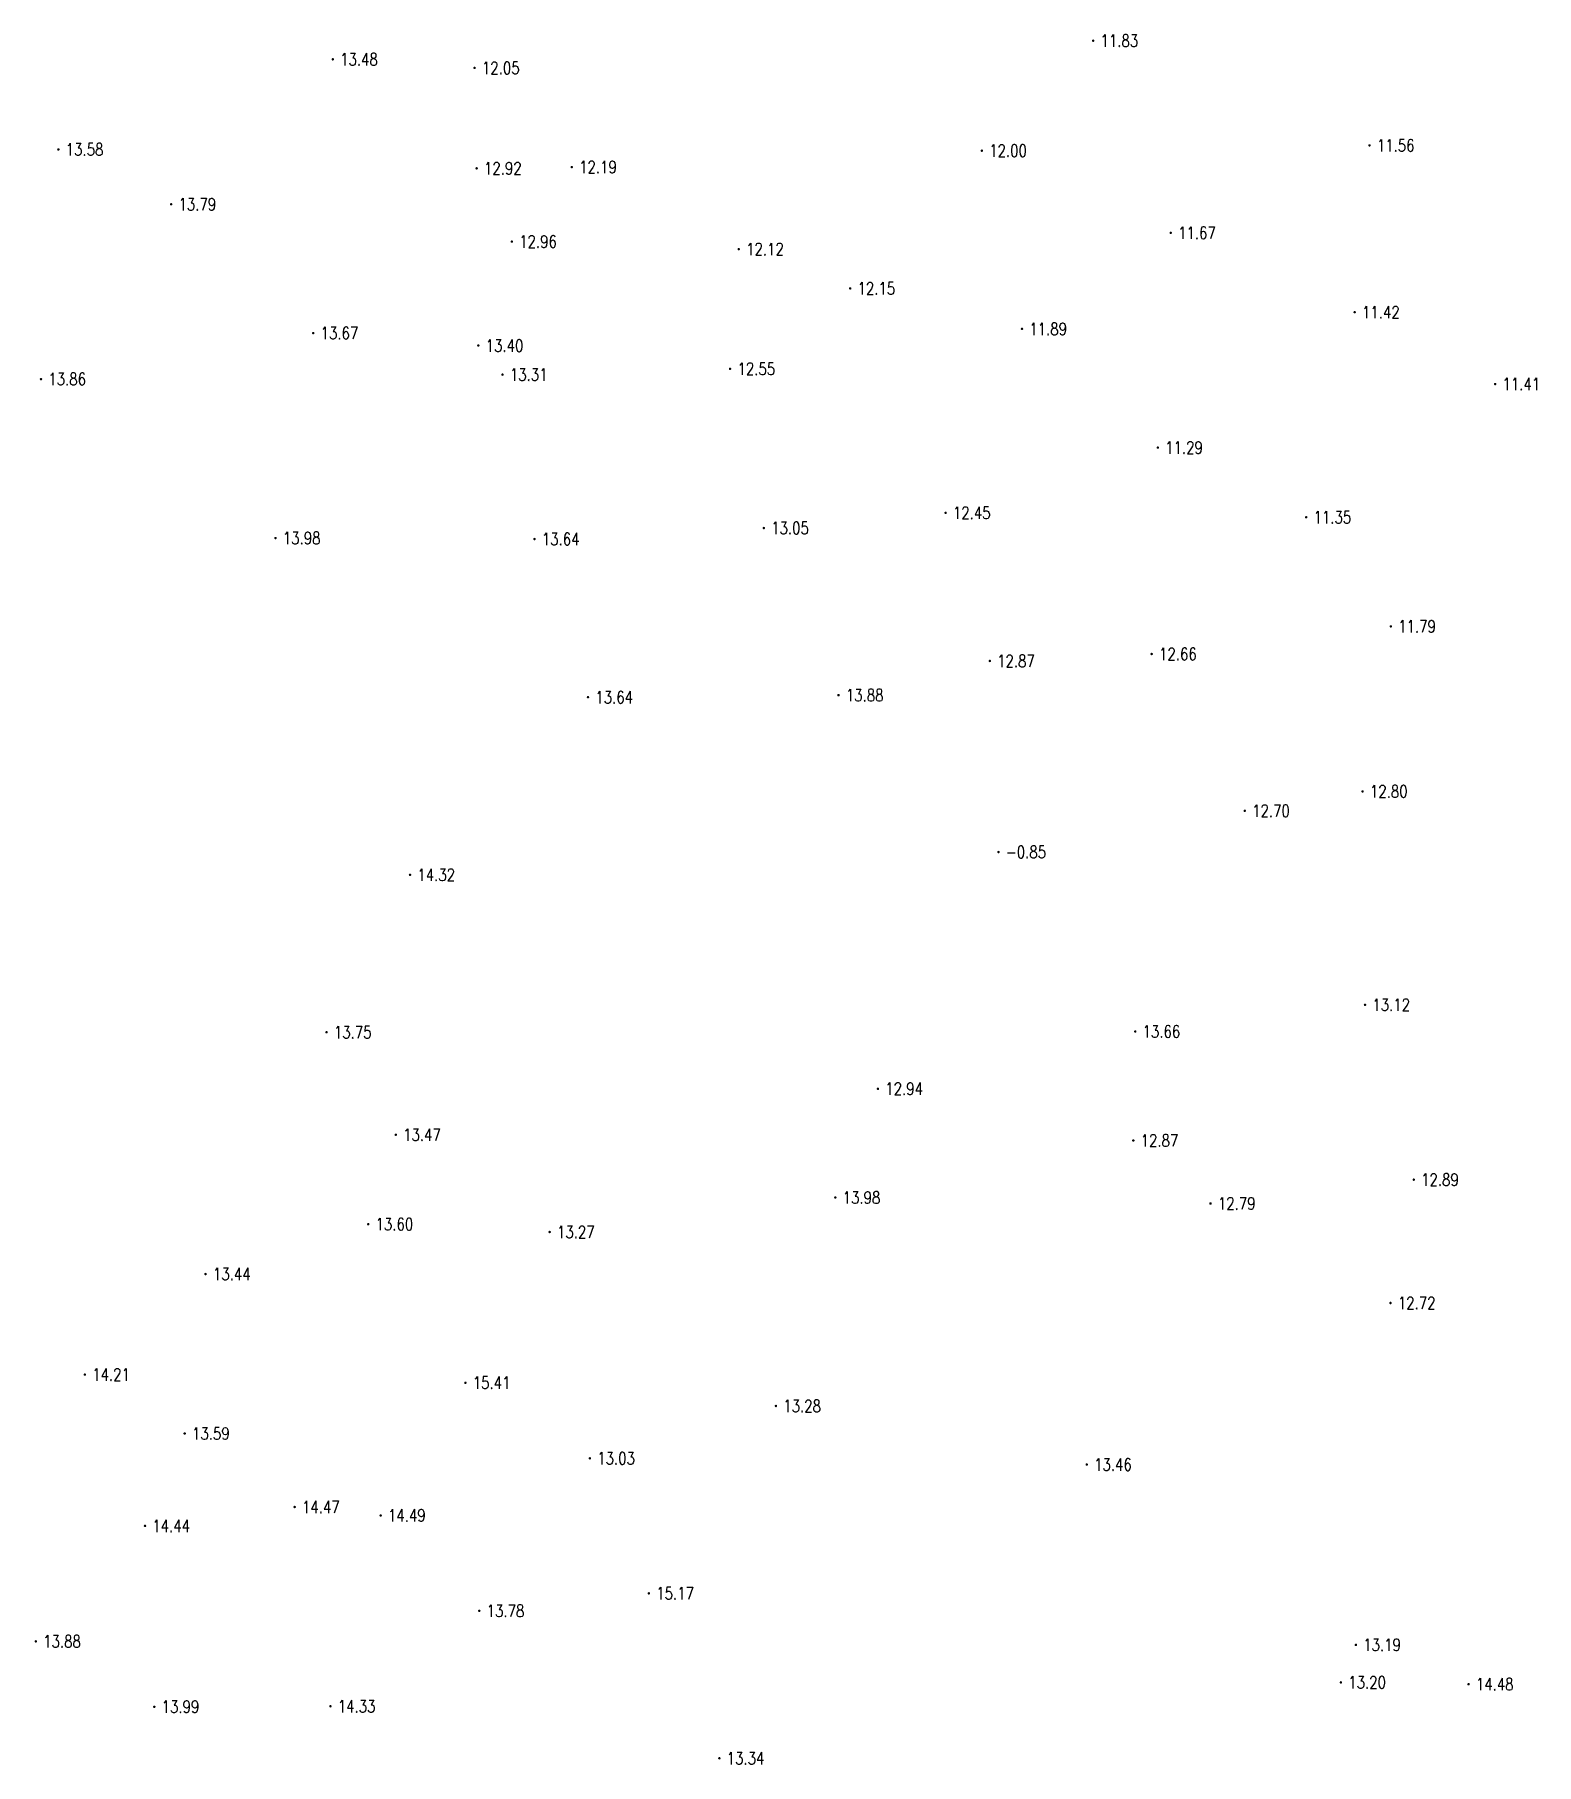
# Model space of a CAD drawing. Extents: x 476861 to 479475, y 2367369 to 2370541.
# Drawn here: x 478898.7 to 479021.6, y 2369642.5 to 2369784.1 of the extents above; entities that cross this region are included whole.
import ezdxf
from ezdxf.enums import TextEntityAlignment as Align

# ---------------------------------------------------------------- set-up
doc = ezdxf.new("R2010")
doc.units = 0
doc.header["$LTSCALE"] = 0.5
doc.layers.get('0').update_dxf_attribs({"linetype": 'CONTINUOUS'})
doc.layers.add('GCD', color=1, linetype='CONTINUOUS')
doc.styles.add('HZ', font='rs.shx', dxfattribs={"width": 0.8, "bigfont": 'hztxt.shx'})

# ---------------------------------------------------------------- blocks, each defined once
blk = doc.blocks.new('GC200')
at = {"linetype": 'Continuous', "const_width": 0.2, "flags": 128}
blk.add_lwpolyline([(-0.1, 0, 1), (0.1, 0, 1)], format="xyb", close=True, dxfattribs=at)

msp = doc.modelspace()

# ---------------------------------------------------------------- block references
at = {"layer": 'GCD', "linetype": 'Continuous'}
ref = msp.add_blockref('GC200', (478985.314, 2369783.561, 11.83), dxfattribs=dict(at, xscale=0.5, yscale=0.5, zscale=0.5))
ref.add_attrib('height', '11.83', dxfattribs={"linetype": 'Continuous', "height": 1, "style": 'HZ', "width": 0.8}).set_placement((478985.914, 2369783.561, 11.83), align=Align.MIDDLE_LEFT)
ref = msp.add_blockref('GC200', (478923.089, 2369782.038, 13.477), dxfattribs=dict(at, xscale=0.5, yscale=0.5, zscale=0.5))
ref.add_attrib('height', '13.48', dxfattribs={"linetype": 'Continuous', "height": 1, "style": 'HZ', "width": 0.8}).set_placement((478923.689, 2369782.038, 13.477), align=Align.MIDDLE_LEFT)
ref = msp.add_blockref('GC200', (478934.693, 2369781.334, 12.054), dxfattribs=dict(at, xscale=0.5, yscale=0.5, zscale=0.5))
ref.add_attrib('height', '12.05', dxfattribs={"linetype": 'Continuous', "height": 1, "style": 'HZ', "width": 0.8}).set_placement((478935.293, 2369781.334, 12.054), align=Align.MIDDLE_LEFT)
ref = msp.add_blockref('GC200', (479007.929, 2369774.991, 11.56), dxfattribs=dict(at, xscale=0.5, yscale=0.5, zscale=0.5))
ref.add_attrib('height', '11.56', dxfattribs={"linetype": 'Continuous', "height": 1, "style": 'HZ', "width": 0.8}).set_placement((479008.529, 2369774.991, 11.56), align=Align.MIDDLE_LEFT)
ref = msp.add_blockref('GC200', (478900.633, 2369774.667, 13.577), dxfattribs=dict(at, xscale=0.5, yscale=0.5, zscale=0.5))
ref.add_attrib('height', '13.58', dxfattribs={"linetype": 'Continuous', "height": 1, "style": 'HZ', "width": 0.8}).set_placement((478901.233, 2369774.667, 13.577), align=Align.MIDDLE_LEFT)
ref = msp.add_blockref('GC200', (478976.207, 2369774.564, 12.004), dxfattribs=dict(at, xscale=0.5, yscale=0.5, zscale=0.5))
ref.add_attrib('height', '12.00', dxfattribs={"linetype": 'Continuous', "height": 1, "style": 'HZ', "width": 0.8}).set_placement((478976.807, 2369774.564, 12.004), align=Align.MIDDLE_LEFT)
ref = msp.add_blockref('GC200', (478934.863, 2369773.12, 12.915), dxfattribs=dict(at, xscale=0.5, yscale=0.5, zscale=0.5))
ref.add_attrib('height', '12.92', dxfattribs={"linetype": 'Continuous', "height": 1, "style": 'HZ', "width": 0.8}).set_placement((478935.463, 2369773.12, 12.915), align=Align.MIDDLE_LEFT)
ref = msp.add_blockref('GC200', (478942.645, 2369773.222, 12.185), dxfattribs=dict(at, xscale=0.5, yscale=0.5, zscale=0.5))
ref.add_attrib('height', '12.19', dxfattribs={"linetype": 'Continuous', "height": 1, "style": 'HZ', "width": 0.8}).set_placement((478943.245, 2369773.222, 12.185), align=Align.MIDDLE_LEFT)
ref = msp.add_blockref('GC200', (478909.862, 2369770.18, 13.79), dxfattribs=dict(at, xscale=0.5, yscale=0.5, zscale=0.5))
ref.add_attrib('height', '13.79', dxfattribs={"linetype": 'Continuous', "height": 1, "style": 'HZ', "width": 0.8}).set_placement((478910.462, 2369770.18, 13.79), align=Align.MIDDLE_LEFT)
ref = msp.add_blockref('GC200', (478991.665, 2369767.842, 11.665), dxfattribs=dict(at, xscale=0.5, yscale=0.5, zscale=0.5))
ref.add_attrib('height', '11.67', dxfattribs={"linetype": 'Continuous', "height": 1, "style": 'HZ', "width": 0.8}).set_placement((478992.265, 2369767.842, 11.665), align=Align.MIDDLE_LEFT)
ref = msp.add_blockref('GC200', (478937.742, 2369767.128, 12.964), dxfattribs=dict(at, xscale=0.5, yscale=0.5, zscale=0.5))
ref.add_attrib('height', '12.96', dxfattribs={"linetype": 'Continuous', "height": 1, "style": 'HZ', "width": 0.8}).set_placement((478938.342, 2369767.128, 12.964), align=Align.MIDDLE_LEFT)
ref = msp.add_blockref('GC200', (478956.313, 2369766.506, 12.117), dxfattribs=dict(at, xscale=0.5, yscale=0.5, zscale=0.5))
ref.add_attrib('height', '12.12', dxfattribs={"linetype": 'Continuous', "height": 1, "style": 'HZ', "width": 0.8}).set_placement((478956.913, 2369766.506, 12.117), align=Align.MIDDLE_LEFT)
ref = msp.add_blockref('GC200', (478965.432, 2369763.293, 12.146), dxfattribs=dict(at, xscale=0.5, yscale=0.5, zscale=0.5))
ref.add_attrib('height', '12.15', dxfattribs={"linetype": 'Continuous', "height": 1, "style": 'HZ', "width": 0.8}).set_placement((478966.032, 2369763.293, 12.146), align=Align.MIDDLE_LEFT)
ref = msp.add_blockref('GC200', (479006.715, 2369761.347, 11.421), dxfattribs=dict(at, xscale=0.5, yscale=0.5, zscale=0.5))
ref.add_attrib('height', '11.42', dxfattribs={"linetype": 'Continuous', "height": 1, "style": 'HZ', "width": 0.8}).set_placement((479007.315, 2369761.347, 11.421), align=Align.MIDDLE_LEFT)
ref = msp.add_blockref('GC200', (478921.493, 2369759.642, 13.673), dxfattribs=dict(at, xscale=0.5, yscale=0.5, zscale=0.5))
ref.add_attrib('height', '13.67', dxfattribs={"linetype": 'Continuous', "height": 1, "style": 'HZ', "width": 0.8}).set_placement((478922.093, 2369759.642, 13.673), align=Align.MIDDLE_LEFT)
ref = msp.add_blockref('GC200', (478979.491, 2369759.983, 11.89), dxfattribs=dict(at, xscale=0.5, yscale=0.5, zscale=0.5))
ref.add_attrib('height', '11.89', dxfattribs={"linetype": 'Continuous', "height": 1, "style": 'HZ', "width": 0.8}).set_placement((478980.091, 2369759.983, 11.89), align=Align.MIDDLE_LEFT)
ref = msp.add_blockref('GC200', (478935.001, 2369758.617, 13.395), dxfattribs=dict(at, xscale=0.5, yscale=0.5, zscale=0.5))
ref.add_attrib('height', '13.40', dxfattribs={"linetype": 'Continuous', "height": 1, "style": 'HZ', "width": 0.8}).set_placement((478935.601, 2369758.617, 13.395), align=Align.MIDDLE_LEFT)
ref = msp.add_blockref('GC200', (478955.605, 2369756.715, 12.55), dxfattribs=dict(at, xscale=0.5, yscale=0.5, zscale=0.5))
ref.add_attrib('height', '12.55', dxfattribs={"linetype": 'Continuous', "height": 1, "style": 'HZ', "width": 0.8}).set_placement((478956.205, 2369756.715, 12.55), align=Align.MIDDLE_LEFT)
ref = msp.add_blockref('GC200', (478899.21, 2369755.876, 13.86), dxfattribs=dict(at, xscale=0.5, yscale=0.5, zscale=0.5))
ref.add_attrib('height', '13.86', dxfattribs={"linetype": 'Continuous', "height": 1, "style": 'HZ', "width": 0.8}).set_placement((478899.81, 2369755.876, 13.86), align=Align.MIDDLE_LEFT)
ref = msp.add_blockref('GC200', (478936.979, 2369756.239, 13.313), dxfattribs=dict(at, xscale=0.5, yscale=0.5, zscale=0.5))
ref.add_attrib('height', '13.31', dxfattribs={"linetype": 'Continuous', "height": 1, "style": 'HZ', "width": 0.8}).set_placement((478937.579, 2369756.239, 13.313), align=Align.MIDDLE_LEFT)
ref = msp.add_blockref('GC200', (479018.211, 2369755.466, 11.409), dxfattribs=dict(at, xscale=0.5, yscale=0.5, zscale=0.5))
ref.add_attrib('height', '11.41', dxfattribs={"linetype": 'Continuous', "height": 1, "style": 'HZ', "width": 0.8}).set_placement((479018.811, 2369755.466, 11.409), align=Align.MIDDLE_LEFT)
ref = msp.add_blockref('GC200', (478990.606, 2369750.274, 11.289), dxfattribs=dict(at, xscale=0.5, yscale=0.5, zscale=0.5))
ref.add_attrib('height', '11.29', dxfattribs={"linetype": 'Continuous', "height": 1, "style": 'HZ', "width": 0.8}).set_placement((478991.206, 2369750.274, 11.289), align=Align.MIDDLE_LEFT)
ref = msp.add_blockref('GC200', (478958.364, 2369743.692, 13.05), dxfattribs=dict(at, xscale=0.5, yscale=0.5, zscale=0.5))
ref.add_attrib('height', '13.05', dxfattribs={"linetype": 'Continuous', "height": 1, "style": 'HZ', "width": 0.8}).set_placement((478958.964, 2369743.692, 13.05), align=Align.MIDDLE_LEFT)
ref = msp.add_blockref('GC200', (478973.235, 2369744.933, 12.445), dxfattribs=dict(at, xscale=0.5, yscale=0.5, zscale=0.5))
ref.add_attrib('height', '12.45', dxfattribs={"linetype": 'Continuous', "height": 1, "style": 'HZ', "width": 0.8}).set_placement((478973.835, 2369744.933, 12.445), align=Align.MIDDLE_LEFT)
ref = msp.add_blockref('GC200', (479002.75, 2369744.572, 11.349), dxfattribs=dict(at, xscale=0.5, yscale=0.5, zscale=0.5))
ref.add_attrib('height', '11.35', dxfattribs={"linetype": 'Continuous', "height": 1, "style": 'HZ', "width": 0.8}).set_placement((479003.35, 2369744.572, 11.349), align=Align.MIDDLE_LEFT)
ref = msp.add_blockref('GC200', (478918.4, 2369742.866, 13.98), dxfattribs=dict(at, xscale=0.5, yscale=0.5, zscale=0.5))
ref.add_attrib('height', '13.98', dxfattribs={"linetype": 'Continuous', "height": 1, "style": 'HZ', "width": 0.8}).set_placement((478919, 2369742.866, 13.98), align=Align.MIDDLE_LEFT)
ref = msp.add_blockref('GC200', (478939.595, 2369742.789, 13.641), dxfattribs=dict(at, xscale=0.5, yscale=0.5, zscale=0.5))
ref.add_attrib('height', '13.64', dxfattribs={"linetype": 'Continuous', "height": 1, "style": 'HZ', "width": 0.8}).set_placement((478940.195, 2369742.789, 13.641), align=Align.MIDDLE_LEFT)
ref = msp.add_blockref('GC200', (479009.679, 2369735.643, 11.788), dxfattribs=dict(at, xscale=0.5, yscale=0.5, zscale=0.5))
ref.add_attrib('height', '11.79', dxfattribs={"linetype": 'Continuous', "height": 1, "style": 'HZ', "width": 0.8}).set_placement((479010.279, 2369735.643, 11.788), align=Align.MIDDLE_LEFT)
ref = msp.add_blockref('GC200', (478976.855, 2369732.814, 12.87), dxfattribs=dict(at, xscale=0.5, yscale=0.5, zscale=0.5))
ref.add_attrib('height', '12.87', dxfattribs={"linetype": 'Continuous', "height": 1, "style": 'HZ', "width": 0.8}).set_placement((478977.455, 2369732.814, 12.87), align=Align.MIDDLE_LEFT)
ref = msp.add_blockref('GC200', (478990.105, 2369733.384, 12.66), dxfattribs=dict(at, xscale=0.5, yscale=0.5, zscale=0.5))
ref.add_attrib('height', '12.66', dxfattribs={"linetype": 'Continuous', "height": 1, "style": 'HZ', "width": 0.8}).set_placement((478990.705, 2369733.384, 12.66), align=Align.MIDDLE_LEFT)
ref = msp.add_blockref('GC200', (478943.976, 2369729.846, 13.64), dxfattribs=dict(at, xscale=0.5, yscale=0.5, zscale=0.5))
ref.add_attrib('height', '13.64', dxfattribs={"linetype": 'Continuous', "height": 1, "style": 'HZ', "width": 0.8}).set_placement((478944.576, 2369729.846, 13.64), align=Align.MIDDLE_LEFT)
ref = msp.add_blockref('GC200', (478964.474, 2369730.016, 13.876), dxfattribs=dict(at, xscale=0.5, yscale=0.5, zscale=0.5))
ref.add_attrib('height', '13.88', dxfattribs={"linetype": 'Continuous', "height": 1, "style": 'HZ', "width": 0.8}).set_placement((478965.074, 2369730.016, 13.876), align=Align.MIDDLE_LEFT)
ref = msp.add_blockref('GC200', (479007.364, 2369722.143, 12.803), dxfattribs=dict(at, xscale=0.5, yscale=0.5, zscale=0.5))
ref.add_attrib('height', '12.80', dxfattribs={"linetype": 'Continuous', "height": 1, "style": 'HZ', "width": 0.8}).set_placement((479007.964, 2369722.143, 12.803), align=Align.MIDDLE_LEFT)
ref = msp.add_blockref('GC200', (478997.724, 2369720.554, 12.699), dxfattribs=dict(at, xscale=0.5, yscale=0.5, zscale=0.5))
ref.add_attrib('height', '12.70', dxfattribs={"linetype": 'Continuous', "height": 1, "style": 'HZ', "width": 0.8}).set_placement((478998.324, 2369720.554, 12.699), align=Align.MIDDLE_LEFT)
ref = msp.add_blockref('GC200', (478977.57, 2369717.182, -0.845), dxfattribs=dict(at, xscale=0.5, yscale=0.5, zscale=0.5))
ref.add_attrib('height', '-0.85', dxfattribs={"linetype": 'Continuous', "height": 1, "style": 'HZ', "width": 0.8}).set_placement((478978.17, 2369717.182, -0.845), align=Align.MIDDLE_LEFT)
ref = msp.add_blockref('GC200', (478929.411, 2369715.319, 14.32), dxfattribs=dict(at, xscale=0.5, yscale=0.5, zscale=0.5))
ref.add_attrib('height', '14.32', dxfattribs={"linetype": 'Continuous', "height": 1, "style": 'HZ', "width": 0.8}).set_placement((478930.011, 2369715.319, 14.32), align=Align.MIDDLE_LEFT)
ref = msp.add_blockref('GC200', (479007.563, 2369704.684, 13.12), dxfattribs=dict(at, xscale=0.5, yscale=0.5, zscale=0.5))
ref.add_attrib('height', '13.12', dxfattribs={"linetype": 'Continuous', "height": 1, "style": 'HZ', "width": 0.8}).set_placement((479008.163, 2369704.684, 13.12), align=Align.MIDDLE_LEFT)
ref = msp.add_blockref('GC200', (478922.578, 2369702.439, 13.745), dxfattribs=dict(at, xscale=0.5, yscale=0.5, zscale=0.5))
ref.add_attrib('height', '13.75', dxfattribs={"linetype": 'Continuous', "height": 1, "style": 'HZ', "width": 0.8}).set_placement((478923.178, 2369702.439, 13.745), align=Align.MIDDLE_LEFT)
ref = msp.add_blockref('GC200', (478988.758, 2369702.497, 13.655), dxfattribs=dict(at, xscale=0.5, yscale=0.5, zscale=0.5))
ref.add_attrib('height', '13.66', dxfattribs={"linetype": 'Continuous', "height": 1, "style": 'HZ', "width": 0.8}).set_placement((478989.358, 2369702.497, 13.655), align=Align.MIDDLE_LEFT)
ref = msp.add_blockref('GC200', (478967.702, 2369697.813, 12.943), dxfattribs=dict(at, xscale=0.5, yscale=0.5, zscale=0.5))
ref.add_attrib('height', '12.94', dxfattribs={"linetype": 'Continuous', "height": 1, "style": 'HZ', "width": 0.8}).set_placement((478968.302, 2369697.813, 12.943), align=Align.MIDDLE_LEFT)
ref = msp.add_blockref('GC200', (478928.245, 2369694.049, 13.472), dxfattribs=dict(at, xscale=0.5, yscale=0.5, zscale=0.5))
ref.add_attrib('height', '13.47', dxfattribs={"linetype": 'Continuous', "height": 1, "style": 'HZ', "width": 0.8}).set_placement((478928.845, 2369694.049, 13.472), align=Align.MIDDLE_LEFT)
ref = msp.add_blockref('GC200', (478988.602, 2369693.582, 12.871), dxfattribs=dict(at, xscale=0.5, yscale=0.5, zscale=0.5))
ref.add_attrib('height', '12.87', dxfattribs={"linetype": 'Continuous', "height": 1, "style": 'HZ', "width": 0.8}).set_placement((478989.202, 2369693.582, 12.871), align=Align.MIDDLE_LEFT)
ref = msp.add_blockref('GC200', (479011.549, 2369690.377, 12.891), dxfattribs=dict(at, xscale=0.5, yscale=0.5, zscale=0.5))
ref.add_attrib('height', '12.89', dxfattribs={"linetype": 'Continuous', "height": 1, "style": 'HZ', "width": 0.8}).set_placement((479012.149, 2369690.377, 12.891), align=Align.MIDDLE_LEFT)
ref = msp.add_blockref('GC200', (478964.215, 2369688.913, 13.98), dxfattribs=dict(at, xscale=0.5, yscale=0.5, zscale=0.5))
ref.add_attrib('height', '13.98', dxfattribs={"linetype": 'Continuous', "height": 1, "style": 'HZ', "width": 0.8}).set_placement((478964.815, 2369688.913, 13.98), align=Align.MIDDLE_LEFT)
ref = msp.add_blockref('GC200', (478994.918, 2369688.426, 12.794), dxfattribs=dict(at, xscale=0.5, yscale=0.5, zscale=0.5))
ref.add_attrib('height', '12.79', dxfattribs={"linetype": 'Continuous', "height": 1, "style": 'HZ', "width": 0.8}).set_placement((478995.518, 2369688.426, 12.794), align=Align.MIDDLE_LEFT)
ref = msp.add_blockref('GC200', (478925.987, 2369686.735, 13.596), dxfattribs=dict(at, xscale=0.5, yscale=0.5, zscale=0.5))
ref.add_attrib('height', '13.60', dxfattribs={"linetype": 'Continuous', "height": 1, "style": 'HZ', "width": 0.8}).set_placement((478926.587, 2369686.735, 13.596), align=Align.MIDDLE_LEFT)
ref = msp.add_blockref('GC200', (478940.838, 2369686.098, 13.267), dxfattribs=dict(at, xscale=0.5, yscale=0.5, zscale=0.5))
ref.add_attrib('height', '13.27', dxfattribs={"linetype": 'Continuous', "height": 1, "style": 'HZ', "width": 0.8}).set_placement((478941.438, 2369686.098, 13.267), align=Align.MIDDLE_LEFT)
ref = msp.add_blockref('GC200', (478912.68, 2369682.656, 13.436), dxfattribs=dict(at, xscale=0.5, yscale=0.5, zscale=0.5))
ref.add_attrib('height', '13.44', dxfattribs={"linetype": 'Continuous', "height": 1, "style": 'HZ', "width": 0.8}).set_placement((478913.28, 2369682.656, 13.436), align=Align.MIDDLE_LEFT)
ref = msp.add_blockref('GC200', (479009.648, 2369680.286, 12.723), dxfattribs=dict(at, xscale=0.5, yscale=0.5, zscale=0.5))
ref.add_attrib('height', '12.72', dxfattribs={"linetype": 'Continuous', "height": 1, "style": 'HZ', "width": 0.8}).set_placement((479010.248, 2369680.286, 12.723), align=Align.MIDDLE_LEFT)
ref = msp.add_blockref('GC200', (478902.799, 2369674.431, 14.208), dxfattribs=dict(at, xscale=0.5, yscale=0.5, zscale=0.5))
ref.add_attrib('height', '14.21', dxfattribs={"linetype": 'Continuous', "height": 1, "style": 'HZ', "width": 0.8}).set_placement((478903.399, 2369674.431, 14.208), align=Align.MIDDLE_LEFT)
ref = msp.add_blockref('GC200', (478933.942, 2369673.759, 15.408), dxfattribs=dict(at, xscale=0.5, yscale=0.5, zscale=0.5))
ref.add_attrib('height', '15.41', dxfattribs={"linetype": 'Continuous', "height": 1, "style": 'HZ', "width": 0.8}).set_placement((478934.542, 2369673.759, 15.408), align=Align.MIDDLE_LEFT)
ref = msp.add_blockref('GC200', (478959.355, 2369671.86, 13.28), dxfattribs=dict(at, xscale=0.5, yscale=0.5, zscale=0.5))
ref.add_attrib('height', '13.28', dxfattribs={"linetype": 'Continuous', "height": 1, "style": 'HZ', "width": 0.8}).set_placement((478959.955, 2369671.86, 13.28), align=Align.MIDDLE_LEFT)
ref = msp.add_blockref('GC200', (478910.968, 2369669.608, 13.59), dxfattribs=dict(at, xscale=0.5, yscale=0.5, zscale=0.5))
ref.add_attrib('height', '13.59', dxfattribs={"linetype": 'Continuous', "height": 1, "style": 'HZ', "width": 0.8}).set_placement((478911.568, 2369669.608, 13.59), align=Align.MIDDLE_LEFT)
ref = msp.add_blockref('GC200', (478944.13, 2369667.578, 13.03), dxfattribs=dict(at, xscale=0.5, yscale=0.5, zscale=0.5))
ref.add_attrib('height', '13.03', dxfattribs={"linetype": 'Continuous', "height": 1, "style": 'HZ', "width": 0.8}).set_placement((478944.73, 2369667.578, 13.03), align=Align.MIDDLE_LEFT)
ref = msp.add_blockref('GC200', (478984.79, 2369667.068, 13.46), dxfattribs=dict(at, xscale=0.5, yscale=0.5, zscale=0.5))
ref.add_attrib('height', '13.46', dxfattribs={"linetype": 'Continuous', "height": 1, "style": 'HZ', "width": 0.8}).set_placement((478985.39, 2369667.068, 13.46), align=Align.MIDDLE_LEFT)
ref = msp.add_blockref('GC200', (478919.969, 2369663.593, 14.47), dxfattribs=dict(at, xscale=0.5, yscale=0.5, zscale=0.5))
ref.add_attrib('height', '14.47', dxfattribs={"linetype": 'Continuous', "height": 1, "style": 'HZ', "width": 0.8}).set_placement((478920.569, 2369663.593, 14.47), align=Align.MIDDLE_LEFT)
ref = msp.add_blockref('GC200', (478907.722, 2369662.046, 14.442), dxfattribs=dict(at, xscale=0.5, yscale=0.5, zscale=0.5))
ref.add_attrib('height', '14.44', dxfattribs={"linetype": 'Continuous', "height": 1, "style": 'HZ', "width": 0.8}).set_placement((478908.322, 2369662.046, 14.442), align=Align.MIDDLE_LEFT)
ref = msp.add_blockref('GC200', (478927.007, 2369662.905, 14.487), dxfattribs=dict(at, xscale=0.5, yscale=0.5, zscale=0.5))
ref.add_attrib('height', '14.49', dxfattribs={"linetype": 'Continuous', "height": 1, "style": 'HZ', "width": 0.8}).set_placement((478927.607, 2369662.905, 14.487), align=Align.MIDDLE_LEFT)
ref = msp.add_blockref('GC200', (478948.958, 2369656.531, 15.171), dxfattribs=dict(at, xscale=0.5, yscale=0.5, zscale=0.5))
ref.add_attrib('height', '15.17', dxfattribs={"linetype": 'Continuous', "height": 1, "style": 'HZ', "width": 0.8}).set_placement((478949.558, 2369656.531, 15.171), align=Align.MIDDLE_LEFT)
ref = msp.add_blockref('GC200', (478935.08, 2369655.1, 13.78), dxfattribs=dict(at, xscale=0.5, yscale=0.5, zscale=0.5))
ref.add_attrib('height', '13.78', dxfattribs={"linetype": 'Continuous', "height": 1, "style": 'HZ', "width": 0.8}).set_placement((478935.68, 2369655.1, 13.78), align=Align.MIDDLE_LEFT)
ref = msp.add_blockref('GC200', (478898.786, 2369652.601, 13.878), dxfattribs=dict(at, xscale=0.5, yscale=0.5, zscale=0.5))
ref.add_attrib('height', '13.88', dxfattribs={"linetype": 'Continuous', "height": 1, "style": 'HZ', "width": 0.8}).set_placement((478899.386, 2369652.601, 13.878), align=Align.MIDDLE_LEFT)
ref = msp.add_blockref('GC200', (479006.813, 2369652.317, 13.189), dxfattribs=dict(at, xscale=0.5, yscale=0.5, zscale=0.5))
ref.add_attrib('height', '13.19', dxfattribs={"linetype": 'Continuous', "height": 1, "style": 'HZ', "width": 0.8}).set_placement((479007.413, 2369652.317, 13.189), align=Align.MIDDLE_LEFT)
ref = msp.add_blockref('GC200', (479005.592, 2369649.247, 13.202), dxfattribs=dict(at, xscale=0.5, yscale=0.5, zscale=0.5))
ref.add_attrib('height', '13.20', dxfattribs={"linetype": 'Continuous', "height": 1, "style": 'HZ', "width": 0.8}).set_placement((479006.192, 2369649.247, 13.202), align=Align.MIDDLE_LEFT)
ref = msp.add_blockref('GC200', (479016.032, 2369649.098, 14.477), dxfattribs=dict(at, xscale=0.5, yscale=0.5, zscale=0.5))
ref.add_attrib('height', '14.48', dxfattribs={"linetype": 'Continuous', "height": 1, "style": 'HZ', "width": 0.8}).set_placement((479016.632, 2369649.098, 14.477), align=Align.MIDDLE_LEFT)
ref = msp.add_blockref('GC200', (478908.484, 2369647.252, 13.99), dxfattribs=dict(at, xscale=0.5, yscale=0.5, zscale=0.5))
ref.add_attrib('height', '13.99', dxfattribs={"linetype": 'Continuous', "height": 1, "style": 'HZ', "width": 0.8}).set_placement((478909.084, 2369647.252, 13.99), align=Align.MIDDLE_LEFT)
ref = msp.add_blockref('GC200', (478922.894, 2369647.291, 14.33), dxfattribs=dict(at, xscale=0.5, yscale=0.5, zscale=0.5))
ref.add_attrib('height', '14.33', dxfattribs={"linetype": 'Continuous', "height": 1, "style": 'HZ', "width": 0.8}).set_placement((478923.494, 2369647.291, 14.33), align=Align.MIDDLE_LEFT)
ref = msp.add_blockref('GC200', (478954.725, 2369643.036, 13.34), dxfattribs=dict(at, xscale=0.5, yscale=0.5, zscale=0.5))
ref.add_attrib('height', '13.34', dxfattribs={"linetype": 'Continuous', "height": 1, "style": 'HZ', "width": 0.8}).set_placement((478955.325, 2369643.036, 13.34), align=Align.MIDDLE_LEFT)

doc.saveas('drawing.dxf')
